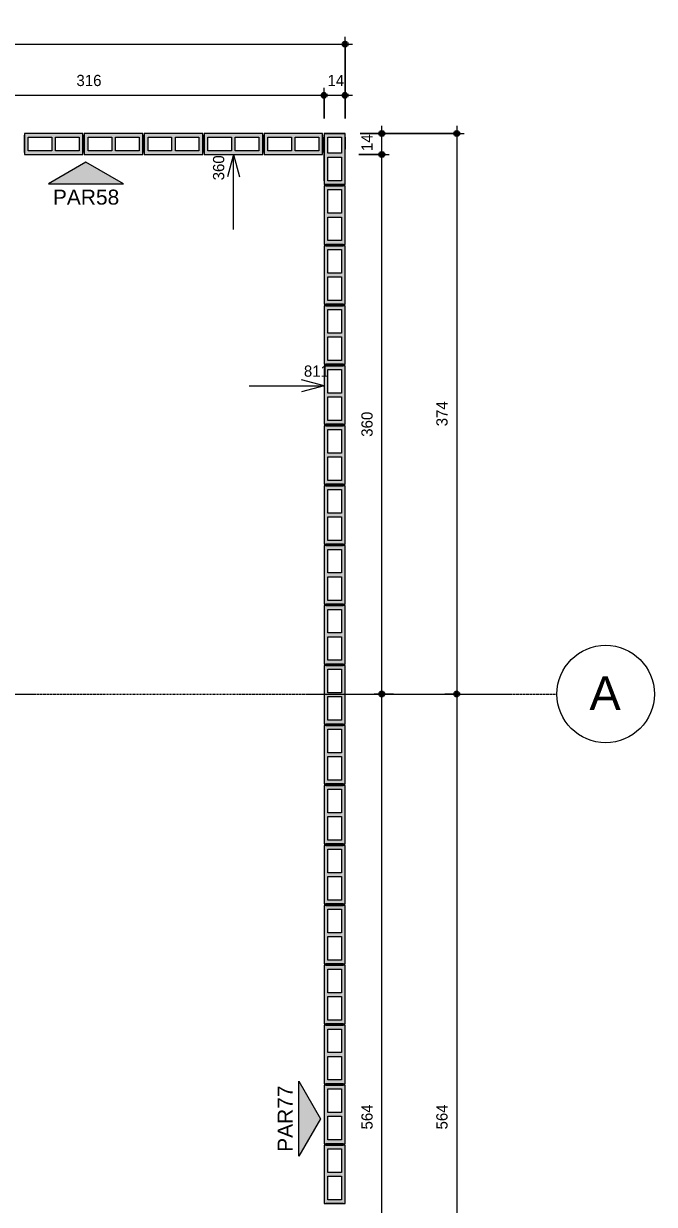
# Model space of a CAD drawing. Header units: centimetres. Extents: x 170 to 13810, y -2277 to 8860.
# Drawn here: x 13389 to 13810, y 90 to 878 of the extents above; entities that cross this region are included whole.
import ezdxf

# ---------------------------------------------------------------- set-up
doc = ezdxf.new("R2010")
doc.units = ezdxf.units.CM
doc.linetypes.add('Linha de eixo', pattern=[2.2225, 1.27, -0.3175, 0.3175, -0.3175])
for name, color, linetype, lineweight, true_color in [('A-ANNO-DIMS-1', 1, 'Continuous', 9, 0xff0000), ('G-ANNO-SYMB-1', 251, 'Continuous', 9, 0x646464), ('S-BEAM-3', 9, 'Continuous', 9, 0xc0c0c0), ('S-BEAM-8', 142, 'Continuous', 9, 0x0080c0)]:
    doc.layers.add(name, color=color, linetype=linetype, lineweight=lineweight, true_color=true_color)
for name, color, linetype, lineweight in [('A-ANNO-DIMS-50', 7, 'Continuous', 9), ('A-DETL-GENF', 7, 'Continuous', 9), ('G-ANNO-SYMB', 7, 'Continuous', 9), ('S-BEAM', 7, 'Continuous', 9), ('S-BEAM-2', 7, 'Continuous', 13), ('S-GRID-1', 7, 'Linha de eixo', 9), ('S-GRID-IDEN', 7, 'Continuous', 9)]:
    doc.layers.add(name, color=color, linetype=linetype, lineweight=lineweight)
doc.styles.add('Arial', font='arial.ttf', dxfattribs={"height": 22.5})
doc.styles.add('Arial_1', font='arial.ttf', dxfattribs={"height": 10})
doc.styles.add('Bahnschrift_13', font='', dxfattribs={"height": 7.5})
doc.styles.get('Bahnschrift_13').set_extended_font_data('Bahnschrift')
doc.dimstyles.new('COTA_ACUMULADA', dxfattribs={"dimscale": 30.48, "dimtxt": 8.33133, "dimasz": 0.049213, "dimexe": 0, "dimexo": 0.0625, "dimgap": 0.131234, "dimtad": 0, "dimjust": 2, "dimdec": 0, "dimzin": 0, "dimdsep": 46, "dimtxsty": 'Bahnschrift_13', "dimblk1": 'NONE', "dimblk2": 'OPEN30', "dimsah": 1, "dimcen": 0.09, "dimse1": 1, "dimsd1": 1, "dimazin": 0, "dimtfac": 1, "dimtdec": 4, "dimtix": 1, "dimtmove": 2, "dimatfit": 3, "dimfxl": 0, "dimfxlon": 1, "dimtvp": 1, "dimtolj": 1, "dimtzin": 0, "dimarcsym": 2})
doc.dimstyles.new('COTA_LINEAR', dxfattribs={"dimscale": 30.48, "dimtxt": 8.33133, "dimasz": 0.393701, "dimexe": 0.164042, "dimexo": 0.328084, "dimgap": 0.131234, "dimtad": 1, "dimdec": 0, "dimzin": 0, "dimdsep": 46, "dimtxsty": 'Bahnschrift_13', "dimblk1": 'DOTSMALL', "dimblk2": 'DOTSMALL', "dimsah": 1, "dimcen": 0.09, "dimdle": 0.164042, "dimazin": 0, "dimtfac": 1, "dimtdec": 4, "dimtix": 1, "dimtmove": 0, "dimatfit": 3, "dimfxl": 1, "dimtvp": 1, "dimtolj": 1, "dimtzin": 0, "dimarcsym": 2})

# ---------------------------------------------------------------- blocks, each defined once
blk = doc.blocks.new('LEONE - BLOCO 14X39X1 - LEONE - BLOCO 14X39X19-V1-COBERTURA - MODULAÇÃO 1ª FIADA')
at = {"layer": 'S-BEAM-3'}
h = blk.add_hatch(color=256, dxfattribs=at)
h.paths.add_polyline_path([(19.5, -7), (19.5, 7), (-19.5, 7), (-19.5, -7)])
h.paths.add_polyline_path([(1.25, -4.5), (1.25, 4.5), (17, 4.5), (17, -4.5)])
h.paths.add_polyline_path([(-17, -4.5), (-17, 4.5), (-1.25, 4.5), (-1.25, -4.5)])
at = {"layer": 'A-DETL-GENF'}
for p, q in [((19.5, 7), (-19.5, 7)), ((-19.5, 7), (-19.5, 0)), ((-19.5, 0), (-19.5, -7)), ((-17, -4.5), (-17, 4.5)), ((-17, 4.5), (-1.25, 4.5)), ((-1.25, 4.5), (-1.25, -4.5)), ((1.25, -4.5), (1.25, 4.5)), ((1.25, 4.5), (17, 4.5)), ((17, 4.5), (17, -4.5)), ((19.5, 0), (19.5, 7)), ((19.5, -7), (19.5, 0)), ((-19.5, -7), (19.5, -7)), ((-1.25, -4.5), (-17, -4.5)), ((17, -4.5), (1.25, -4.5))]:
    blk.add_line(p, q, dxfattribs=at)
at = {"layer": 'S-BEAM-2'}
for p, q in [((-19.5, 7), (-19.5, -7)), ((19.5, 7), (-19.5, 7)), ((-19.5, 5.75), (-19.5, -5.75)), ((-19.5, -5.75), (-19.5, 5.75)), ((19.5, -7), (19.5, 7)), ((19.5, -7), (19.5, 7)), ((19.5, 5.75), (19.5, -5.75)), ((-19.5, -7), (19.5, -7))]:
    blk.add_line(p, q, dxfattribs=at)
at = {"layer": 'S-BEAM-3'}
for p, q in [((-17, 4.5), (-1.25, 4.5)), ((-17, -4.5), (-17, 4.5)), ((-1.25, 4.5), (-1.25, -4.5)), ((1.25, 4.5), (17, 4.5)), ((1.25, -4.5), (1.25, 4.5)), ((17, 4.5), (17, -4.5)), ((-1.25, -4.5), (-17, -4.5)), ((17, -4.5), (1.25, -4.5))]:
    blk.add_line(p, q, dxfattribs=at)
blk = doc.blocks.new('LEONE - BLOCO 14X39X1 - LEONE - BLOCO 14X39X19-2886981-COBERTURA - MODULAÇÃO 1ª FIADA')
at = {"layer": 'S-BEAM-3'}
h = blk.add_hatch(color=256, dxfattribs=at)
h.paths.add_polyline_path([(-19.5, -4.5), (-19.5, -7), (19.5, -7), (19.5, 7), (-19.5, 7), (-19.5, 0)])
h.paths.add_polyline_path([(-17, 4.5), (-1.25, 4.5), (-1.25, -4.5), (-17, -4.5)])
h.paths.add_polyline_path([(1.25, 4.16), (1.25, 4.5), (17, 4.5), (17, -4.5), (1.25, -4.5), (1.25, -4.16)])
at = {"layer": 'A-DETL-GENF'}
for p, q in [((19.5, 7), (-19.5, 7)), ((-19.5, 7), (-19.5, 0)), ((-19.5, 0), (-19.5, -7)), ((-17, -4.5), (-17, 4.5)), ((-17, 4.5), (-1.25, 4.5)), ((-1.25, 4.5), (-1.25, -4.5)), ((1.25, -4.5), (1.25, 4.5)), ((1.25, 4.5), (17, 4.5)), ((17, 4.5), (17, -4.5)), ((19.5, 0), (19.5, 7)), ((19.5, -7), (19.5, 0)), ((-19.5, -7), (19.5, -7)), ((-1.25, -4.5), (-17, -4.5)), ((17, -4.5), (1.25, -4.5))]:
    blk.add_line(p, q, dxfattribs=at)
at = {"layer": 'S-BEAM-2'}
for p, q in [((-19.5, 7), (-19.5, -7)), ((19.5, 7), (-19.5, 7)), ((-19.5, 5.75), (-19.5, -5.75)), ((-19.5, -5.75), (-19.5, 5.75)), ((19.5, -7), (19.5, 7)), ((19.5, -7), (19.5, 7)), ((19.5, 5.75), (19.5, -5.75)), ((-19.5, -7), (19.5, -7))]:
    blk.add_line(p, q, dxfattribs=at)
at = {"layer": 'S-BEAM-3'}
for p, q in [((-17, 4.5), (-1.25, 4.5)), ((-17, -4.5), (-17, 4.5)), ((-1.25, 4.5), (-1.25, -4.5)), ((1.25, 4.5), (17, 4.5)), ((1.25, -4.5), (1.25, 4.5)), ((17, 4.5), (17, -4.5)), ((-1.25, -4.5), (-17, -4.5)), ((17, -4.5), (1.25, -4.5))]:
    blk.add_line(p, q, dxfattribs=at)
blk = doc.blocks.new('LEONE - BLOCO 14x34x19 - LEONE - BLOCO 14x34x19-541693-COBERTURA - MODULAÇÃO 1ª FIADA')
at = {"layer": 'S-BEAM-8'}
h = blk.add_hatch(color=256, dxfattribs=at)
h.paths.add_polyline_path([(19.5, -7), (19.5, 7), (-14.5, 7), (-14.5, -7), (2.5, -7)])
h.paths.add_polyline_path([(2.5, -4.5), (1.25, -4.5), (1.25, 4.5), (17, 4.5), (17, -4.5)])
h.paths.add_polyline_path([(-12, -4.5), (-12, 4.5), (-1.25, 4.5), (-1.25, -4.5), (-3, -4.5)])
at = {"layer": 'A-DETL-GENF'}
for p, q in [((-14.5, 7), (-14.5, 0)), ((2.5, 7), (-14.5, 7)), ((-14.5, 0), (-14.5, -7)), ((-12, -4.5), (-12, 4.5)), ((-12, 4.5), (-1.25, 4.5)), ((-1.25, 4.5), (-1.25, -4.5)), ((1.25, 4.5), (17, 4.5)), ((1.25, -4.5), (1.25, 4.5)), ((19.5, 7), (2.5, 7)), ((17, 4.5), (17, -4.5)), ((19.5, 0), (19.5, 7)), ((19.5, -7), (19.5, 0)), ((-14.5, -7), (2.5, -7)), ((-1.25, -4.5), (-12, -4.5)), ((17, -4.5), (1.25, -4.5)), ((2.5, -7), (19.5, -7))]:
    blk.add_line(p, q, dxfattribs=at)
at = {"layer": 'S-BEAM-2'}
for p, q in [((-14.5, 7), (-14.5, -7)), ((19.5, 7), (-14.5, 7)), ((-14.5, 7), (-14.5, -7)), ((-14.5, -7), (-14.5, 6.8804)), ((-14.5, 5.75), (-14.5, -5.75)), ((-14.5, -5.75), (-14.5, 5.75)), ((-12, 7), (-3.9375, 7)), ((-12, 7), (-3.9375, 7)), ((17, 7), (-12, 7)), ((19.5, -7), (19.5, 7)), ((19.5, 7), (19.5, -7)), ((19.5, -7), (19.5, 7)), ((19.5, -5.75), (19.5, 5.75)), ((19.5, 5.75), (19.5, -5.75)), ((-14.5, -7), (19.5, -7)), ((-12, -7), (-3.9375, -7)), ((-12, -7), (-3.9375, -7)), ((17, -7), (-12, -7))]:
    blk.add_line(p, q, dxfattribs=at)
at = {"layer": 'S-BEAM-3'}
for p, q in [((-12, 4.5), (-1.25, 4.5)), ((-12, -4.5), (-12, 4.5)), ((-1.25, 4.5), (-1.25, -4.5)), ((1.25, 4.5), (17, 4.5)), ((1.25, -4.5), (1.25, 4.5)), ((17, 4.5), (17, -4.5)), ((-1.25, -4.5), (-12, -4.5)), ((17, -4.5), (1.25, -4.5))]:
    blk.add_line(p, q, dxfattribs=at)
blk = doc.blocks.new('Eixo - M_Cabeça da grade - Círculo-45800-COBERTURA - MODULAÇÃO 1ª FIADA')
at = {"layer": 'S-GRID-IDEN'}
blk.add_circle((0, 0), 0.65, dxfattribs=at)
blk = doc.blocks.new('Elevação - Número de detalhe-142644-COBERTURA - MODULAÇÃO 1ª FIADA')
at = {"layer": 'G-ANNO-SYMB-1'}
blk.add_hatch(color=256, dxfattribs=at).paths.add_polyline_path([(0.5, 0), (-0.5, 0), (0, 0.289)])
at = {"layer": 'G-ANNO-SYMB'}
for p, q in [((0, 0.289), (-0.5, 0)), ((0.5, 0), (0, 0.289)), ((-0.5, 0), (0.5, 0))]:
    blk.add_line(p, q, dxfattribs=at)
blk = doc.blocks.new('DIMBLOCK7-COBERTURA - MODULAÇÃO 1ª FIADA')
at = {"layer": 'A-ANNO-DIMS-50', "lineweight": 35, "true_color": 0xff0000}
h = blk.add_hatch(color=1, dxfattribs=at)
edge = h.paths.add_edge_path()
edge.add_arc((13273.59, 829.71), 1.5, 0, 360)
h = blk.add_hatch(color=1, dxfattribs=at)
edge = h.paths.add_edge_path()
edge.add_arc((13589.59, 829.71), 1.5, 0, 360)
at = {"layer": 'A-ANNO-DIMS-50', "color": 1, "true_color": 0xff0000}
for p, q in [((13273.59, 814.24), (13273.59, 834.71)), ((13273.59, 829.71), (13589.59, 829.71)), ((13273.59, 829.71), (13273.59, 814.24)), ((13589.59, 814.24), (13589.59, 834.71)), ((13589.59, 829.71), (13589.59, 814.24))]:
    blk.add_line(p, q, dxfattribs=at)
at = {"layer": 'A-ANNO-DIMS-50', "color": 1, "lineweight": 35, "true_color": 0xff0000}
for centre in [(13273.59, 829.71), (13589.59, 829.71)]:
    blk.add_circle(centre, 1.5, dxfattribs=at)
at = {"layer": 'A-ANNO-DIMS-50', "color": 0, "insert": (13424.33, 843.35), "char_height": 7.5, "width": 17.4201, "attachment_point": 1, "line_spacing_factor": 1.009858, "style": 'Bahnschrift_13'}
blk.add_mtext('316', dxfattribs=at)
blk = doc.blocks.new('_DotSmall')
at = {"color": 0, "linetype": 'ByBlock', "const_width": 0.5}
blk.add_lwpolyline([(-0.0625, 0, 1), (0.0625, 0, 1)], format="xyb", close=True, dxfattribs=at)
blk = doc.blocks.new('DIMBLOCK8-COBERTURA - MODULAÇÃO 1ª FIADA')
at = {"layer": 'A-ANNO-DIMS-50', "lineweight": 35, "true_color": 0xff0000}
h = blk.add_hatch(color=1, dxfattribs=at)
edge = h.paths.add_edge_path()
edge.add_arc((13589.59, 829.71), 1.5, 0, 360)
h = blk.add_hatch(color=1, dxfattribs=at)
edge = h.paths.add_edge_path()
edge.add_arc((13603.59, 829.71), 1.5, 0, 360)
at = {"layer": 'A-ANNO-DIMS-50', "color": 1, "true_color": 0xff0000}
for p, q in [((13589.59, 814.24), (13589.59, 834.71)), ((13589.59, 829.71), (13608.59, 829.71)), ((13589.59, 829.71), (13589.59, 814.24)), ((13603.59, 814.24), (13603.59, 834.71)), ((13603.59, 829.71), (13603.59, 814.24))]:
    blk.add_line(p, q, dxfattribs=at)
at = {"layer": 'A-ANNO-DIMS-50', "color": 1, "lineweight": 35, "true_color": 0xff0000}
for centre in [(13589.59, 829.71), (13603.59, 829.71)]:
    blk.add_circle(centre, 1.5, dxfattribs=at)
at = {"layer": 'A-ANNO-DIMS-50', "color": 0, "insert": (13591.85, 843.35), "char_height": 7.5, "width": 11.3609, "attachment_point": 1, "line_spacing_factor": 1.009858, "style": 'Bahnschrift_13'}
blk.add_mtext('14', dxfattribs=at)
blk = doc.blocks.new('DIMBLOCK11-COBERTURA - MODULAÇÃO 1ª FIADA')
at = {"layer": 'A-ANNO-DIMS-50', "lineweight": 35, "true_color": 0xff0000}
h = blk.add_hatch(color=1, dxfattribs=at)
edge = h.paths.add_edge_path()
edge.add_arc((12778.59, 863.76), 1.5, 0, 360)
h = blk.add_hatch(color=1, dxfattribs=at)
edge = h.paths.add_edge_path()
edge.add_arc((13603.59, 863.76), 1.5, 0, 360)
at = {"layer": 'A-ANNO-DIMS-50', "color": 1, "true_color": 0xff0000}
for p, q in [((12778.59, 855.89), (12778.59, 868.76)), ((13603.59, 814.24), (13603.59, 868.76)), ((12778.59, 863.76), (13608.59, 863.76)), ((12778.59, 863.76), (12778.59, 855.89)), ((13603.59, 863.76), (13603.59, 814.24))]:
    blk.add_line(p, q, dxfattribs=at)
at = {"layer": 'A-ANNO-DIMS-50', "color": 1, "lineweight": 35, "true_color": 0xff0000}
for centre in [(12778.59, 863.76), (13603.59, 863.76)]:
    blk.add_circle(centre, 1.5, dxfattribs=at)
at = {"layer": 'A-ANNO-DIMS-50', "color": 0, "insert": (13182.57, 877.41), "char_height": 7.5, "width": 20.4496, "attachment_point": 1, "line_spacing_factor": 1.009858, "style": 'Bahnschrift_13'}
blk.add_mtext('825', dxfattribs=at)
blk = doc.blocks.new('DIMBLOCK37-COBERTURA - MODULAÇÃO 1ª FIADA')
at = {"layer": 'A-ANNO-DIMS-50', "lineweight": 35, "true_color": 0xff0000}
h = blk.add_hatch(color=1, dxfattribs=at)
edge = h.paths.add_edge_path()
edge.add_arc((13628.08, 430.24), 1.5, 0, 360)
h = blk.add_hatch(color=1, dxfattribs=at)
edge = h.paths.add_edge_path()
edge.add_arc((13628.08, -133.76), 1.5, 0, 360)
at = {"layer": 'A-ANNO-DIMS-50', "color": 1, "true_color": 0xff0000}
for p, q in [((13635.96, 430.24), (13623.08, 430.24)), ((13628.08, -133.76), (13628.08, 430.24)), ((13628.08, 430.24), (13635.96, 430.24)), ((13635.96, -133.76), (13623.08, -133.76)), ((13628.08, -133.76), (13635.96, -133.76))]:
    blk.add_line(p, q, dxfattribs=at)
at = {"layer": 'A-ANNO-DIMS-50', "color": 1, "lineweight": 35, "true_color": 0xff0000}
for centre in [(13628.08, 430.24), (13628.08, -133.76)]:
    blk.add_circle(centre, 1.5, dxfattribs=at)
at = {"layer": 'A-ANNO-DIMS-50', "color": 0, "insert": (13614.44, 139.72), "char_height": 7.5, "width": 20.4496, "attachment_point": 1, "rotation": 90, "line_spacing_factor": 1.009858, "style": 'Bahnschrift_13'}
blk.add_mtext('564', dxfattribs=at)
blk = doc.blocks.new('DIMBLOCK38-COBERTURA - MODULAÇÃO 1ª FIADA')
at = {"layer": 'A-ANNO-DIMS-50', "lineweight": 35, "true_color": 0xff0000}
h = blk.add_hatch(color=1, dxfattribs=at)
edge = h.paths.add_edge_path()
edge.add_arc((13628.08, 790.24), 1.5, 0, 360)
h = blk.add_hatch(color=1, dxfattribs=at)
edge = h.paths.add_edge_path()
edge.add_arc((13628.08, 430.24), 1.5, 0, 360)
at = {"layer": 'A-ANNO-DIMS-50', "color": 1, "true_color": 0xff0000}
for p, q in [((13612.83, 790.24), (13633.08, 790.24)), ((13628.08, 790.24), (13612.83, 790.24)), ((13628.08, 430.24), (13628.08, 790.24)), ((13635.96, 430.24), (13623.08, 430.24)), ((13628.08, 430.24), (13635.96, 430.24))]:
    blk.add_line(p, q, dxfattribs=at)
at = {"layer": 'A-ANNO-DIMS-50', "color": 1, "lineweight": 35, "true_color": 0xff0000}
for centre in [(13628.08, 790.24), (13628.08, 430.24)]:
    blk.add_circle(centre, 1.5, dxfattribs=at)
at = {"layer": 'A-ANNO-DIMS-50', "color": 0, "insert": (13614.44, 601.85), "char_height": 7.5, "width": 20.1467, "attachment_point": 1, "rotation": 90, "line_spacing_factor": 1.009858, "style": 'Bahnschrift_13'}
blk.add_mtext('360', dxfattribs=at)
blk = doc.blocks.new('DIMBLOCK39-COBERTURA - MODULAÇÃO 1ª FIADA')
at = {"layer": 'A-ANNO-DIMS-50', "lineweight": 35, "true_color": 0xff0000}
h = blk.add_hatch(color=1, dxfattribs=at)
edge = h.paths.add_edge_path()
edge.add_arc((13628.08, 804.24), 1.5, 0, 360)
h = blk.add_hatch(color=1, dxfattribs=at)
edge = h.paths.add_edge_path()
edge.add_arc((13628.08, 790.24), 1.5, 0, 360)
at = {"layer": 'A-ANNO-DIMS-50', "color": 1, "true_color": 0xff0000}
for p, q in [((13613.59, 804.24), (13633.08, 804.24)), ((13628.08, 804.24), (13613.59, 804.24)), ((13628.08, 790.24), (13628.08, 809.24)), ((13612.83, 790.24), (13633.08, 790.24)), ((13628.08, 790.24), (13612.83, 790.24))]:
    blk.add_line(p, q, dxfattribs=at)
at = {"layer": 'A-ANNO-DIMS-50', "color": 1, "lineweight": 35, "true_color": 0xff0000}
for centre in [(13628.08, 804.24), (13628.08, 790.24)]:
    blk.add_circle(centre, 1.5, dxfattribs=at)
at = {"layer": 'A-ANNO-DIMS-50', "color": 0, "insert": (13614.44, 792.51), "char_height": 7.5, "width": 11.3609, "attachment_point": 1, "rotation": 90, "line_spacing_factor": 1.009858, "style": 'Bahnschrift_13'}
blk.add_mtext('14', dxfattribs=at)
blk = doc.blocks.new('DIMBLOCK40-COBERTURA - MODULAÇÃO 1ª FIADA')
at = {"layer": 'A-ANNO-DIMS-50', "lineweight": 35, "true_color": 0xff0000}
h = blk.add_hatch(color=1, dxfattribs=at)
edge = h.paths.add_edge_path()
edge.add_arc((13678.08, 804.24), 1.5, 0, 360)
h = blk.add_hatch(color=1, dxfattribs=at)
edge = h.paths.add_edge_path()
edge.add_arc((13678.08, 430.24), 1.5, 0, 360)
at = {"layer": 'A-ANNO-DIMS-50', "color": 1, "true_color": 0xff0000}
for p, q in [((13613.59, 804.24), (13683.08, 804.24)), ((13678.08, 804.24), (13613.59, 804.24)), ((13678.08, 809.24), (13678.08, 430.24)), ((13670.21, 430.24), (13683.08, 430.24)), ((13678.08, 430.24), (13670.21, 430.24))]:
    blk.add_line(p, q, dxfattribs=at)
at = {"layer": 'A-ANNO-DIMS-50', "color": 1, "lineweight": 35, "true_color": 0xff0000}
for centre in [(13678.08, 804.24), (13678.08, 430.24)]:
    blk.add_circle(centre, 1.5, dxfattribs=at)
at = {"layer": 'A-ANNO-DIMS-50', "color": 0, "insert": (13664.44, 608.85), "char_height": 7.5, "width": 20.1467, "attachment_point": 1, "rotation": 90, "line_spacing_factor": 1.009858, "style": 'Bahnschrift_13'}
blk.add_mtext('374', dxfattribs=at)
blk = doc.blocks.new('DIMBLOCK41-COBERTURA - MODULAÇÃO 1ª FIADA')
at = {"layer": 'A-ANNO-DIMS-50', "lineweight": 35, "true_color": 0xff0000}
h = blk.add_hatch(color=1, dxfattribs=at)
edge = h.paths.add_edge_path()
edge.add_arc((13678.08, 430.24), 1.5, 0, 360)
h = blk.add_hatch(color=1, dxfattribs=at)
edge = h.paths.add_edge_path()
edge.add_arc((13678.08, -133.76), 1.5, 0, 360)
at = {"layer": 'A-ANNO-DIMS-50', "color": 1, "true_color": 0xff0000}
for p, q in [((13670.21, 430.24), (13683.08, 430.24)), ((13678.08, 430.24), (13670.21, 430.24)), ((13678.08, 430.24), (13678.08, -133.76)), ((13670.21, -133.76), (13683.08, -133.76)), ((13678.08, -133.76), (13670.21, -133.76))]:
    blk.add_line(p, q, dxfattribs=at)
at = {"layer": 'A-ANNO-DIMS-50', "color": 1, "lineweight": 35, "true_color": 0xff0000}
for centre in [(13678.08, 430.24), (13678.08, -133.76)]:
    blk.add_circle(centre, 1.5, dxfattribs=at)
at = {"layer": 'A-ANNO-DIMS-50', "color": 0, "insert": (13664.44, 139.72), "char_height": 7.5, "width": 20.4496, "attachment_point": 1, "rotation": 90, "line_spacing_factor": 1.009858, "style": 'Bahnschrift_13'}
blk.add_mtext('564', dxfattribs=at)
blk = doc.blocks.new('DIMBLOCK139-COBERTURA - MODULAÇÃO 1ª FIADA')
at = {"layer": 'A-ANNO-DIMS-50', "color": 1, "true_color": 0xff0000}
for p, q in [((13529.09, 790.24), (13525.07, 775.24)), ((13529.09, 790.24), (13533.11, 775.24)), ((13529.09, 740.24), (13529.09, 790.24)), ((13529.09, 790.24), (13529.09, 790.24)), ((13529.09, 790.24), (13529.09, 790.24))]:
    blk.add_line(p, q, dxfattribs=at)
at = {"layer": 'A-ANNO-DIMS-50', "color": 0, "insert": (13515.44, 772.95), "char_height": 7.5, "width": 20.1467, "attachment_point": 1, "rotation": 90, "line_spacing_factor": 1.009858, "style": 'Bahnschrift_13'}
blk.add_mtext('360', dxfattribs=at)
blk = doc.blocks.new('_None')
blk = doc.blocks.new('_Open30')
at = {"color": 0, "linetype": 'ByBlock', "lineweight": -2}
for p, q in [((-1, 0.27), (0, 0)), ((0, 0), (-1, -0.27)), ((0, 0), (-1, 0))]:
    blk.add_line(p, q, dxfattribs=at)
blk = doc.blocks.new('DIMBLOCK142-COBERTURA - MODULAÇÃO 1ª FIADA')
at = {"layer": 'A-ANNO-DIMS-50', "color": 1, "true_color": 0xff0000}
for p, q in [((13589.59, 635.78), (13574.59, 639.8)), ((13539.59, 635.78), (13589.59, 635.78)), ((13589.59, 635.78), (13574.59, 631.76)), ((13589.59, 635.78), (13589.59, 635.78)), ((13589.59, 635.78), (13589.59, 635.78))]:
    blk.add_line(p, q, dxfattribs=at)
at = {"layer": 'A-ANNO-DIMS-50', "color": 0, "insert": (13576.08, 649.43), "char_height": 7.5, "width": 15.6023, "attachment_point": 1, "line_spacing_factor": 1.009858, "style": 'Bahnschrift_13'}
blk.add_mtext('811', dxfattribs=at)

msp = doc.modelspace()

# ---------------------------------------------------------------- linework, layer by layer
at = {"layer": 'S-GRID-1'}
msp.add_line((10910.69, 430.24), (13744.95, 430.24), dxfattribs=at)

# ---------------------------------------------------------------- block references
at = {"layer": 'G-ANNO-SYMB', "xscale": 49.99999999999998, "yscale": 49.99999999999998, "zscale": 49.99999999999998}
msp.add_blockref('Elevação - Número de detalhe-142644-COBERTURA - MODULAÇÃO 1ª FIADA', (13430.69, 770.55), dxfattribs=at)
at = {"layer": 'G-ANNO-SYMB', "extrusion": (0, 0, -1), "xscale": 49.99999999999998, "yscale": 49.99999999999998, "zscale": 49.99999999999998, "rotation": 90.00000000000054}
msp.add_blockref('Elevação - Número de detalhe-142644-COBERTURA - MODULAÇÃO 1ª FIADA', (-13572.74, 146.88), dxfattribs=at)
at = {"layer": 'S-BEAM'}
for name, p in [('LEONE - BLOCO 14X39X1 - LEONE - BLOCO 14X39X19-V1-COBERTURA - MODULAÇÃO 1ª FIADA', (13409.09, 797.24)), ('LEONE - BLOCO 14X39X1 - LEONE - BLOCO 14X39X19-V1-COBERTURA - MODULAÇÃO 1ª FIADA', (13449.09, 797.24)), ('LEONE - BLOCO 14X39X1 - LEONE - BLOCO 14X39X19-2886981-COBERTURA - MODULAÇÃO 1ª FIADA', (13489.09, 797.24)), ('LEONE - BLOCO 14X39X1 - LEONE - BLOCO 14X39X19-V1-COBERTURA - MODULAÇÃO 1ª FIADA', (13529.09, 797.24)), ('LEONE - BLOCO 14X39X1 - LEONE - BLOCO 14X39X19-2886981-COBERTURA - MODULAÇÃO 1ª FIADA', (13569.09, 797.24))]:
    msp.add_blockref(name, p, dxfattribs=at)
for name, p, rotation in [('LEONE - BLOCO 14x34x19 - LEONE - BLOCO 14x34x19-541693-COBERTURA - MODULAÇÃO 1ª FIADA', (13596.59, 789.74), 269.9999999999997), ('LEONE - BLOCO 14X39X1 - LEONE - BLOCO 14X39X19-2886981-COBERTURA - MODULAÇÃO 1ª FIADA', (13596.59, 749.74), 89.99999999999974), ('LEONE - BLOCO 14X39X1 - LEONE - BLOCO 14X39X19-2886981-COBERTURA - MODULAÇÃO 1ª FIADA', (13596.59, 709.74), 89.99999999999974), ('LEONE - BLOCO 14X39X1 - LEONE - BLOCO 14X39X19-2886981-COBERTURA - MODULAÇÃO 1ª FIADA', (13596.59, 669.74), 89.99999999999974), ('LEONE - BLOCO 14X39X1 - LEONE - BLOCO 14X39X19-2886981-COBERTURA - MODULAÇÃO 1ª FIADA', (13596.59, 629.74), 89.99999999999974), ('LEONE - BLOCO 14X39X1 - LEONE - BLOCO 14X39X19-2886981-COBERTURA - MODULAÇÃO 1ª FIADA', (13596.59, 589.74), 89.99999999999974), ('LEONE - BLOCO 14X39X1 - LEONE - BLOCO 14X39X19-2886981-COBERTURA - MODULAÇÃO 1ª FIADA', (13596.59, 549.74), 89.99999999999974), ('LEONE - BLOCO 14X39X1 - LEONE - BLOCO 14X39X19-2886981-COBERTURA - MODULAÇÃO 1ª FIADA', (13596.59, 509.74), 89.99999999999974), ('LEONE - BLOCO 14X39X1 - LEONE - BLOCO 14X39X19-2886981-COBERTURA - MODULAÇÃO 1ª FIADA', (13596.59, 469.74), 89.99999999999974), ('LEONE - BLOCO 14X39X1 - LEONE - BLOCO 14X39X19-2886981-COBERTURA - MODULAÇÃO 1ª FIADA', (13596.59, 429.74), 89.99999999999974), ('LEONE - BLOCO 14X39X1 - LEONE - BLOCO 14X39X19-2886981-COBERTURA - MODULAÇÃO 1ª FIADA', (13596.59, 389.74), 89.99999999999974), ('LEONE - BLOCO 14X39X1 - LEONE - BLOCO 14X39X19-2886981-COBERTURA - MODULAÇÃO 1ª FIADA', (13596.59, 349.74), 89.99999999999974), ('LEONE - BLOCO 14X39X1 - LEONE - BLOCO 14X39X19-2886981-COBERTURA - MODULAÇÃO 1ª FIADA', (13596.59, 309.74), 89.99999999999974), ('LEONE - BLOCO 14X39X1 - LEONE - BLOCO 14X39X19-2886981-COBERTURA - MODULAÇÃO 1ª FIADA', (13596.59, 269.74), 89.99999999999974), ('LEONE - BLOCO 14X39X1 - LEONE - BLOCO 14X39X19-2886981-COBERTURA - MODULAÇÃO 1ª FIADA', (13596.59, 229.74), 89.99999999999974), ('LEONE - BLOCO 14X39X1 - LEONE - BLOCO 14X39X19-2886981-COBERTURA - MODULAÇÃO 1ª FIADA', (13596.59, 189.74), 89.99999999999974), ('LEONE - BLOCO 14X39X1 - LEONE - BLOCO 14X39X19-2886981-COBERTURA - MODULAÇÃO 1ª FIADA', (13596.59, 149.74), 89.99999999999974), ('LEONE - BLOCO 14X39X1 - LEONE - BLOCO 14X39X19-2886981-COBERTURA - MODULAÇÃO 1ª FIADA', (13596.59, 109.74), 89.99999999999974)]:
    msp.add_blockref(name, p, dxfattribs=dict(at, rotation=rotation))
at = {"layer": 'S-GRID-IDEN', "xscale": 49.99999999999998, "yscale": 49.99999999999998, "zscale": 49.99999999999998, "rotation": 269.9999999999994}
msp.add_blockref('Eixo - M_Cabeça da grade - Círculo-45800-COBERTURA - MODULAÇÃO 1ª FIADA', (13777.45, 430.24), dxfattribs=at)

# ---------------------------------------------------------------- texts
at = {"layer": 'G-ANNO-SYMB', "insert": (13408.62, 766.76), "char_height": 10, "width": 54.9156, "attachment_point": 1, "style": 'Arial_1'}
msp.add_mtext('PAR58', dxfattribs=at)
at = {"layer": 'G-ANNO-SYMB', "insert": (13558.56, 124.8), "char_height": 10, "width": 54.9156, "attachment_point": 1, "rotation": 90, "style": 'Arial_1'}
msp.add_mtext('PAR77', dxfattribs=at)

# ---------------------------------------------------------------- dimensions: what is measured, and where the dimension line sits
at = {"layer": 'A-ANNO-DIMS-1'}
for base, p1, p2, override, picture, middle in [((13603.59, 863.76), (12778.59, 865.89), (13603.59, 804.24), {"dimpost": '<>', "dimfxl": 827.29964}, 'DIMBLOCK11-COBERTURA - MODULAÇÃO 1ª FIADA', (13191.09, 871.59)), ((13589.59, 829.71), (13273.59, 804.24), (13589.59, 804.24), {"dimpost": '<>', "dimfxl": 316}, 'DIMBLOCK7-COBERTURA - MODULAÇÃO 1ª FIADA', (13431.59, 837.54)), ((13603.59, 829.71), (13589.59, 804.24), (13603.59, 804.24), {"dimpost": '<>', "dimfxl": 14}, 'DIMBLOCK8-COBERTURA - MODULAÇÃO 1ª FIADA', (13596.59, 837.46))]:
    dim = msp.add_linear_dim(base=base, p1=p1, p2=p2, dimstyle='COTA_LINEAR', override=override, dxfattribs=at)
    dim.commit()
    dim.dimension.update_dxf_attribs({"geometry": picture, "text_midpoint": middle})
for base, p1, p2, override, picture, middle in [((13628.08, 804.24), (13602.83, 790.24), (13603.59, 804.24), {"dimpost": '<>', "dimfxl": 14.020186}, 'DIMBLOCK39-COBERTURA - MODULAÇÃO 1ª FIADA', (13620.33, 797.24)), ((13678.08, 430.24), (13603.59, 804.24), (13680.21, 430.24), {"dimpost": '<>', "dimfxl": 381.766403}, 'DIMBLOCK40-COBERTURA - MODULAÇÃO 1ª FIADA', (13670.26, 617.24)), ((13628.08, 790.24), (13625.96, 430.24), (13602.83, 790.24), {"dimpost": '<>', "dimfxl": 360.741129}, 'DIMBLOCK38-COBERTURA - MODULAÇÃO 1ª FIADA', (13620.25, 610.24)), ((13628.08, 430.24), (13625.96, -133.76), (13625.96, 430.24), {"dimpost": '<>', "dimfxl": 564}, 'DIMBLOCK37-COBERTURA - MODULAÇÃO 1ª FIADA', (13620.3, 148.24)), ((13678.08, -133.76), (13680.21, 430.24), (13680.21, -133.76), {"dimpost": '<>', "dimfxl": 564}, 'DIMBLOCK41-COBERTURA - MODULAÇÃO 1ª FIADA', (13670.3, 148.24))]:
    dim = msp.add_linear_dim(base=base, p1=p1, p2=p2, angle=90, dimstyle='COTA_LINEAR', override=override, dxfattribs=at)
    dim.commit()
    dim.dimension.update_dxf_attribs({"geometry": picture, "text_midpoint": middle})
dim = msp.add_linear_dim(base=(13529.09, 790.24), p1=(13529.09, 430.24), p2=(13529.09, 790.24), angle=90, dimstyle='COTA_ACUMULADA', override={"dimpost": '<>', "dimfxl": 359.998999}, dxfattribs=at)
dim.commit()
dim.dimension.update_dxf_attribs({"geometry": 'DIMBLOCK139-COBERTURA - MODULAÇÃO 1ª FIADA', "text_midpoint": (13520.44, 783.03), "dimtype": 160, "text_rotation": 90})
dim = msp.add_linear_dim(base=(13589.59, 635.78), p1=(12778.59, 635.78), p2=(13589.59, 635.78), dimstyle='COTA_ACUMULADA', override={"dimpost": '<>', "dimfxl": 811}, dxfattribs=at)
dim.commit()
dim.dimension.update_dxf_attribs({"geometry": 'DIMBLOCK142-COBERTURA - MODULAÇÃO 1ª FIADA', "text_midpoint": (13583.89, 644.43), "dimtype": 160})

# ---------------------------------------------------------------- next in the draw order: texts
at = {"layer": 'S-GRID-IDEN', "insert": (13766.57, 442.01), "char_height": 22.5, "width": 25.654, "attachment_point": 1, "style": 'Arial', "bg_fill": 3, "box_fill_scale": 1.25, "bg_fill_color": 9, "bg_fill_true_color": 13158600, "bg_fill_transparency": 0}
msp.add_mtext('A', dxfattribs=at)

doc.saveas('drawing.dxf')
